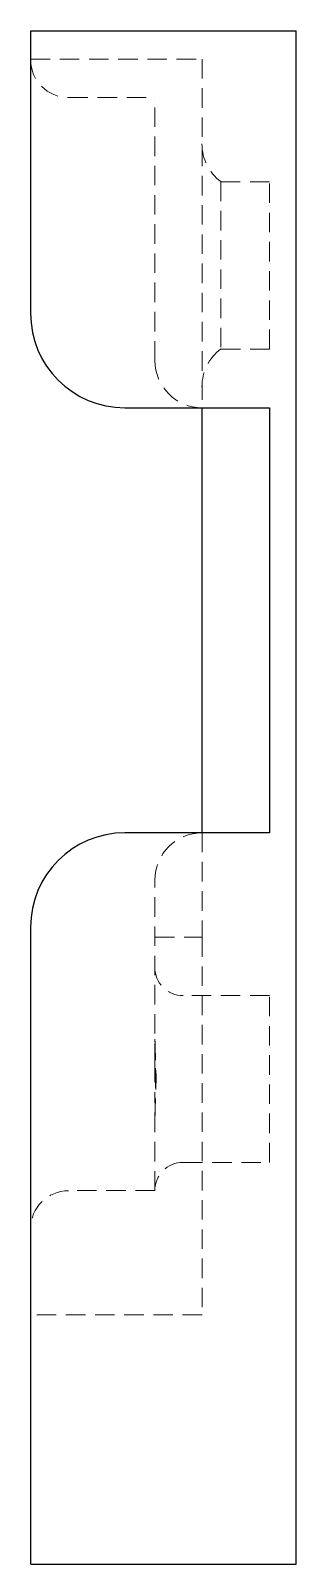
# Model space of a CAD drawing. Header units: millimetres. Extents: x 54 to 232, y 7 to 167.
# Drawn here: x 214.3 to 231.7, y 7 to 107 of the extents above.
import ezdxf

# ---------------------------------------------------------------- set-up
doc = ezdxf.new("R2010")
doc.units = ezdxf.units.MM
doc.linetypes.add('HIDDEN', pattern=[1.905, 1.27, -0.635])

msp = doc.modelspace()

# ---------------------------------------------------------------- linework, layer by layer
at = {"color": 7, "linetype": 'Continuous', "lineweight": 25}
for p, q in [((214.33, 88.57), (214.33, 107)), ((214.33, 107), (231.67, 107)), ((231.67, 7), (231.67, 107)), ((220.48, 82.41), (229.92, 82.41)), ((225.52, 54.7), (225.52, 82.41)), ((229.92, 82.41), (229.92, 54.7)), ((229.92, 54.7), (220.48, 54.7)), ((214.33, 7), (214.33, 48.54)), ((214.33, 7), (231.67, 7))]:
    msp.add_line(p, q, dxfattribs=at)
at = {"color": 7, "linetype": 'HIDDEN', "lineweight": 18}
for p, q in [((214.33, 105.15), (225.52, 105.15)), ((225.52, 105.15), (225.52, 82.41)), ((216.79, 102.64), (222.44, 102.64)), ((222.44, 85.49), (222.44, 102.64)), ((226.75, 97.15), (226.75, 86.24)), ((229.92, 97.15), (226.75, 97.15)), ((229.92, 86.24), (229.92, 97.15)), ((226.75, 86.24), (229.92, 86.24)), ((225.52, 54.7), (225.52, 47.89)), ((222.44, 39.7), (222.44, 51.62)), ((222.44, 47.89), (225.52, 47.89)), ((225.52, 47.89), (225.52, 23.26)), ((229.92, 44.08), (224.28, 44.08)), ((229.92, 33.21), (229.92, 44.08)), ((222.44, 31.37), (222.44, 37.59)), ((224.28, 33.21), (229.92, 33.21)), ((222.44, 31.37), (216.79, 31.37)), ((225.52, 23.26), (214.33, 23.26))]:
    msp.add_line(p, q, dxfattribs=at)
for centre, radius, start, end in [((216.79, 105.1), 2.46, 180, 270), ((228.59, 99.62), 3.08, 180, 233.1301), ((228.59, 83.78), 3.08, 126.8699, 180), ((225.52, 85.49), 3.08, 180, 270), ((225.52, 51.62), 3.08, 90, 180), ((224.28, 45.93), 1.85, 180, 270), ((224.28, 31.36), 1.85, 90, 179.9045), ((216.79, 28.9), 2.46, 90, 180)]:
    msp.add_arc(centre, radius, start, end, dxfattribs=at)
at = {"color": 7, "linetype": 'Continuous', "lineweight": 25}
for centre, start, end in [((220.48, 88.57), 180, 270), ((220.48, 48.54), 90, 180)]:
    msp.add_arc(centre, 6.16, start, end, dxfattribs=at)
at = {"color": 7, "linetype": 'HIDDEN', "lineweight": 18}
for points, knots in [([(222.44, 41.25), (222.45, 40.98), (222.49, 39.47), (222.48, 37.74), (222.44, 36.29), (222.44, 36.06)], [0, 0, 0, 0, 0.15857, 0.87078, 1, 1, 1, 1]), ([(222.44, 36.06), (222.45, 36.33), (222.46, 37.19), (222.54, 38.5), (222.48, 39.97), (222.45, 40.84), (222.44, 41.25)], [0, 0, 0, 0, 0.15301, 0.49722, 0.75824, 1, 1, 1, 1]), ([(222.44, 39.7), (222.44, 39.35), (222.44, 39), (222.44, 38.64), (222.44, 38.29), (222.44, 37.94), (222.44, 37.59)], [-0.00105593, -0.00105593, -0.00105593, -0.00105593, 0, 0, 0, 0.00105593, 0.00105593, 0.00105593, 0.00105593])]:
    msp.add_open_spline(points, degree=3, knots=knots, dxfattribs=at)

doc.saveas('drawing.dxf')
